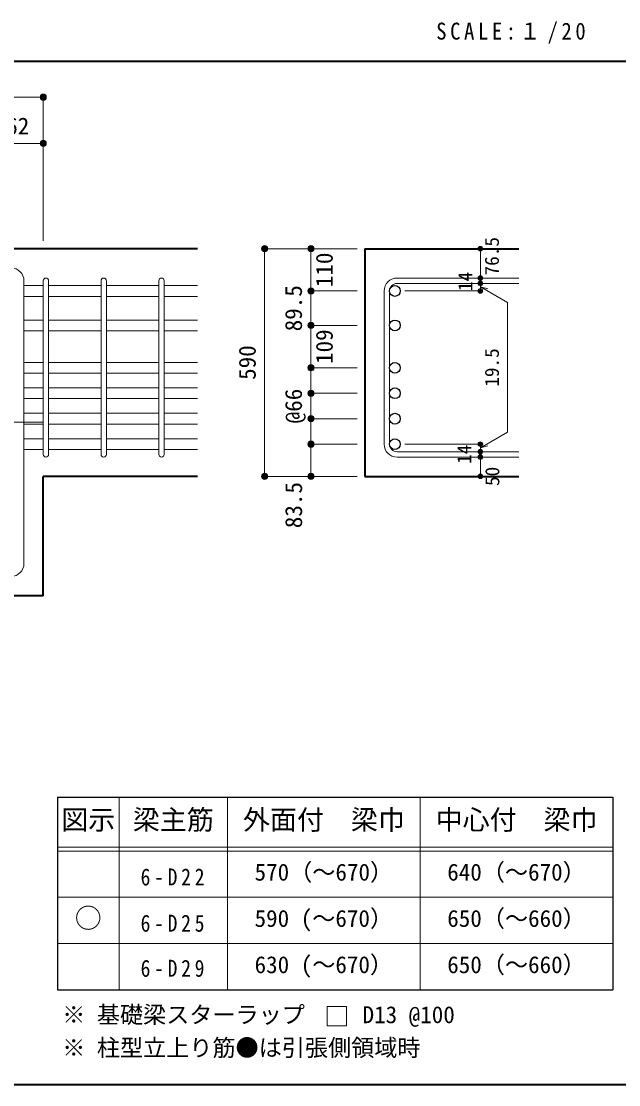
# Model space of a CAD drawing. Units: millimetres at full size, sheet at 1:20; some dimension numbers follow another scale. Extents: x -3982 to 3969, y -2803 to 2801.
# Drawn here: x 871 to 2422, y -2803 to -45 of the extents above; entities that cross this region are included whole.
import ezdxf
from ezdxf.enums import TextEntityAlignment as Align

# ---------------------------------------------------------------- set-up
doc = ezdxf.new("R2010")
doc.units = ezdxf.units.MM
doc.header["$LTSCALE"] = 20
doc.header["$PDMODE"] = 32
doc.header["$PDSIZE"] = 12
doc.linetypes.add('CHAIN1', pattern=[8, 5, -1, 1, -1])
for name, color, linetype, lineweight in [('6-1_躯体線', 2, 'Continuous', 35), ('6-4_フープ', 7, 'Continuous', 18), ('6-5_梁主筋', 7, 'Continuous', 18), ('6-6_S.T.P.', 7, 'Continuous', 18), ('6-7_文字', 7, 'Continuous', 18), ('6-D_寸法', 4, 'Continuous', 9), ('6-E_枠', 7, 'Continuous', 18), ('F-0_枠', 6, 'Continuous', 40)]:
    doc.layers.add(name, color=color, linetype=linetype, lineweight=lineweight)
doc.styles.add('ＭＳ ゴシック', font='')
doc.styles.get('ＭＳ ゴシック').set_extended_font_data('MS Gothic')

msp = doc.modelspace()

# ---------------------------------------------------------------- linework, layer by layer
at = {"layer": '6-1_躯体線'}
for p, q in [((1328.29, -634.67), (28.29, -634.67)), ((1762.96, -634.67), (2162.96, -634.67)), ((1762.96, -634.67), (1762.96, -1225.17)), ((928.29, -1534.67), (928.29, -1225.17)), ((1328.29, -1225.17), (928.29, -1225.17)), ((1762.96, -1225.17), (2162.96, -1225.17)), ((928.29, -1534.67), (799.79, -1534.67))]:
    msp.add_line(p, q, dxfattribs=at)
at = {"layer": '6-4_フープ'}
msp.add_line((878.29, -1451.17), (878.29, -718.17), dxfattribs=at)
for centre, start, end in [((844.79, -718.17), 0, 90), ((844.79, -1451.17), 270, 0)]:
    msp.add_arc(centre, 33.5, start, end, dxfattribs=at)
at = {"layer": '6-5_梁主筋'}
for p, q in [((928.29, -730.28), (878.29, -730.28)), ((1078.29, -730.28), (942.29, -730.28)), ((1228.29, -730.28), (1092.29, -730.28)), ((1328.29, -730.28), (1242.29, -730.28)), ((928.29, -758.28), (878.29, -758.28)), ((1078.29, -758.28), (942.29, -758.28)), ((1228.29, -758.28), (1092.29, -758.28)), ((1328.29, -758.28), (1242.29, -758.28)), ((928.29, -819.67), (878.29, -819.67)), ((1078.29, -819.67), (942.29, -819.67)), ((1228.29, -819.67), (1092.29, -819.67)), ((1328.29, -819.67), (1242.29, -819.67)), ((928.29, -847.67), (878.29, -847.67)), ((1078.29, -847.67), (942.29, -847.67)), ((1228.29, -847.67), (1092.29, -847.67)), ((1328.29, -847.67), (1242.29, -847.67)), ((928.29, -929.67), (878.29, -929.67)), ((1078.29, -929.67), (942.29, -929.67)), ((1228.29, -929.67), (1092.29, -929.67)), ((1328.29, -929.67), (1242.29, -929.67)), ((928.29, -957.67), (878.29, -957.67)), ((1078.29, -957.67), (942.29, -957.67)), ((1228.29, -957.67), (1092.29, -957.67)), ((1328.29, -957.67), (1242.29, -957.67)), ((928.29, -995.67), (878.29, -995.67)), ((1078.29, -995.67), (942.29, -995.67)), ((1228.29, -995.67), (1092.29, -995.67)), ((1328.29, -995.67), (1242.29, -995.67)), ((928.29, -1023.67), (878.29, -1023.67)), ((1078.29, -1023.67), (942.29, -1023.67)), ((1228.29, -1023.67), (1092.29, -1023.67)), ((1328.29, -1023.67), (1242.29, -1023.67)), ((928.29, -1061.67), (878.29, -1061.67)), ((1078.29, -1061.67), (942.29, -1061.67)), ((1228.29, -1061.67), (1092.29, -1061.67)), ((1328.29, -1061.67), (1242.29, -1061.67)), ((928.29, -1089.67), (878.29, -1089.67)), ((1078.29, -1089.67), (942.29, -1089.67)), ((1228.29, -1089.67), (1092.29, -1089.67)), ((1328.29, -1089.67), (1242.29, -1089.67)), ((928.29, -1127.67), (878.29, -1127.67)), ((1078.29, -1127.67), (942.29, -1127.67)), ((1228.29, -1127.67), (1092.29, -1127.67)), ((1328.29, -1127.67), (1242.29, -1127.67)), ((928.29, -1155.67), (878.29, -1155.67)), ((1078.29, -1155.67), (942.29, -1155.67)), ((1228.29, -1155.67), (1092.29, -1155.67)), ((1328.29, -1155.67), (1242.29, -1155.67))]:
    msp.add_line(p, q, dxfattribs=at)
at = {"layer": '6-5_梁主筋', "color": 3, "lineweight": 25}
for centre in [(1840.96, -744.28), (1840.96, -833.67), (1840.96, -943.67), (1840.96, -1009.67), (1840.96, -1075.67), (1840.96, -1141.67)]:
    msp.add_circle(centre, 14, dxfattribs=at)
at = {"layer": '6-6_S.T.P.'}
for p, q in [((1846.46, -710.78), (2162.96, -710.78)), ((928.29, -1168.17), (928.29, -717.78)), ((928.29, -1168.17), (928.29, -718.17)), ((928.29, -1168.17), (928.29, -718.17)), ((928.29, -1168.17), (928.29, -718.17)), ((942.29, -1168.17), (942.29, -717.78)), ((942.29, -1168.17), (942.29, -718.17)), ((942.29, -1168.17), (942.29, -718.17)), ((942.29, -1168.17), (942.29, -718.17)), ((1078.29, -1168.17), (1078.29, -717.78)), ((1092.29, -1168.17), (1092.29, -717.78)), ((1228.29, -1168.17), (1228.29, -717.78)), ((1242.29, -1168.17), (1242.29, -717.78)), ((1812.96, -744.28), (1812.96, -1141.67)), ((1826.96, -744.28), (1826.96, -1141.67)), ((1846.46, -724.78), (2162.96, -724.78)), ((1846.46, -1161.17), (2162.96, -1161.17)), ((1846.46, -1175.17), (2162.96, -1175.17))]:
    msp.add_line(p, q, dxfattribs=at)
for centre, radius, start, end in [((935.29, -717.78), 7, 0, 180), ((935.29, -717.78), 7, 0, 180), ((935.29, -717.78), 7, 0, 180), ((935.29, -717.78), 7, 0, 180), ((1085.29, -717.78), 7, 0, 180), ((1235.29, -717.78), 7, 0, 180), ((1846.46, -744.28), 33.5, 90, 180), ((1846.46, -744.28), 19.5, 90, 180), ((1846.46, -1141.67), 33.5, 180, 270), ((1846.46, -1141.67), 19.5, 180, 270), ((935.29, -1168.17), 7, 180, 0), ((935.29, -1168.17), 7, 180, 0), ((935.29, -1168.17), 7, 180, 0), ((935.29, -1168.17), 7, 180, 0), ((1085.29, -1168.17), 7, 180, 0), ((1235.29, -1168.17), 7, 180, 0)]:
    msp.add_arc(centre, radius, start, end, dxfattribs=at)
at = {"layer": '6-7_文字'}
msp.add_lwpolyline([(1665.28, -2649.97), (1715.28, -2649.97), (1715.28, -2599.97), (1665.28, -2599.97)], close=True, dxfattribs=at)
at = {"layer": '6-D_寸法'}
for p, q in [((28.29, -241.65), (928.29, -241.65)), ((928.29, -241.65), (928.29, -361.65)), ((766.29, -361.65), (928.29, -361.65)), ((928.29, -361.65), (928.29, -614.67)), ((1502.96, -634.67), (1502.96, -1225.17)), ((1622.96, -634.67), (1622.96, -744.28)), ((2062.96, -710.21), (2062.96, -634.67)), ((2062.96, -724.78), (2062.96, -710.78)), ((1622.96, -744.28), (1742.96, -744.28)), ((1622.96, -744.28), (1622.96, -833.67)), ((2062.96, -744.28), (1866.87, -744.28)), ((2062.96, -733.96), (2133.02, -774.41)), ((2062.96, -733.96), (2082.28, -739.13)), ((2133.02, -774.41), (2133.02, -1110.97)), ((1622.96, -833.67), (1742.96, -833.67)), ((1622.96, -833.67), (1622.96, -943.67)), ((1622.96, -943.67), (1742.96, -943.67)), ((1622.96, -943.67), (1622.96, -1009.67)), ((1622.96, -1009.67), (1742.96, -1009.67)), ((1622.96, -1009.67), (1622.96, -1075.67)), ((1622.96, -1075.67), (1742.96, -1075.67)), ((1622.96, -1075.67), (1622.96, -1141.67)), ((2062.96, -1151.42), (2133.02, -1110.97)), ((1622.96, -1141.67), (1742.96, -1141.67)), ((1622.96, -1225.17), (1622.96, -1141.67)), ((2062.96, -1141.67), (1866.87, -1141.67)), ((2062.96, -1161.17), (2062.96, -1141.67)), ((2062.96, -1151.42), (2082.28, -1146.25)), ((2062.96, -1175.17), (2062.96, -1161.17)), ((2062.96, -1225.17), (2062.96, -1175.17)), ((1502.96, -1225.17), (1612.82, -1225.17)), ((1502.96, -1225.17), (1622.96, -1225.17)), ((1622.96, -1225.17), (1742.96, -1225.17))]:
    msp.add_line(p, q, dxfattribs=at)
at = {"layer": '6-D_寸法', "linetype": 'CHAIN1'}
msp.add_line((28.29, -1084.67), (928.29, -1084.67), dxfattribs=at)
at = {"layer": '6-D_寸法'}
for points in [[(1502.96, -634.67), (1622.96, -634.67), (1742.96, -634.67)], [(2062.96, -724.21), (2062.96, -744.28), (2062.96, -724.21)]]:
    msp.add_lwpolyline(points, dxfattribs=at)
for centre, radius in [((928.29, -241.65), 8), ((928.29, -241.65), 7.2), ((928.29, -241.65), 6.4), ((928.29, -241.65), 5.6), ((928.29, -241.65), 4.8), ((928.29, -241.65), 4), ((928.29, -241.65), 3.2), ((928.29, -241.65), 2.4), ((928.29, -241.65), 1.6), ((928.29, -241.65), 0.8), ((928.29, -361.65), 8), ((928.29, -361.65), 7.2), ((928.29, -361.65), 6.4), ((928.29, -361.65), 5.6), ((928.29, -361.65), 4.8), ((928.29, -361.65), 4), ((928.29, -361.65), 3.2), ((928.29, -361.65), 2.4), ((928.29, -361.65), 1.6), ((928.29, -361.65), 0.8), ((1502.96, -634.67), 8), ((1502.96, -634.67), 7.2), ((1502.96, -634.67), 6.4), ((1502.96, -634.67), 5.6), ((1502.96, -634.67), 4.8), ((1502.96, -634.67), 4), ((1502.96, -634.67), 3.2), ((1502.96, -634.67), 2.4), ((1502.96, -634.67), 1.6), ((1502.96, -634.67), 0.8), ((1622.96, -634.67), 8), ((1622.96, -634.67), 7.2), ((1622.96, -634.67), 6.4), ((1622.96, -634.67), 5.6), ((1622.96, -634.67), 4.8), ((1622.96, -634.67), 4), ((1622.96, -634.67), 3.2), ((1622.96, -634.67), 2.4), ((1622.96, -634.67), 1.6), ((1622.96, -634.67), 0.8), ((2062.96, -634.67), 4), ((2062.96, -634.67), 3.6), ((2062.96, -634.67), 3.2), ((2062.96, -634.67), 2.8), ((2062.96, -634.67), 2.4), ((2062.96, -634.67), 2), ((2062.96, -634.67), 1.6), ((2062.96, -634.67), 1.2), ((2062.96, -634.67), 0.8), ((2062.96, -634.67), 0.4), ((2062.96, -710.78), 4), ((2062.96, -710.78), 3.6), ((2062.96, -710.78), 3.2), ((2062.96, -710.78), 2.8), ((2062.96, -710.78), 2.4), ((2062.96, -710.78), 2), ((2062.96, -710.78), 1.6), ((2062.96, -710.78), 1.2), ((2062.96, -710.78), 0.8), ((2062.96, -710.78), 0.4), ((1622.96, -744.28), 8), ((1622.96, -744.28), 7.2), ((1622.96, -744.28), 6.4), ((1622.96, -744.28), 5.6), ((1622.96, -744.28), 4.8), ((1622.96, -744.28), 4), ((1622.96, -744.28), 3.2), ((1622.96, -744.28), 2.4), ((1622.96, -744.28), 1.6), ((1622.96, -744.28), 0.8), ((2062.96, -724.78), 4), ((2062.96, -744.28), 4), ((2062.96, -724.78), 3.6), ((2062.96, -744.28), 3.6), ((2062.96, -724.78), 3.2), ((2062.96, -744.28), 3.2), ((2062.96, -724.78), 2.8), ((2062.96, -744.28), 2.8), ((2062.96, -724.78), 2.4), ((2062.96, -744.28), 2.4), ((2062.96, -724.78), 2), ((2062.96, -744.28), 2), ((2062.96, -724.78), 1.6), ((2062.96, -744.28), 1.6), ((2062.96, -724.78), 1.2), ((2062.96, -744.28), 1.2), ((2062.96, -724.78), 0.8), ((2062.96, -744.28), 0.8), ((2062.96, -724.78), 0.4), ((2062.96, -744.28), 0.4), ((1622.96, -833.67), 8), ((1622.96, -833.67), 7.2), ((1622.96, -833.67), 6.4), ((1622.96, -833.67), 5.6), ((1622.96, -833.67), 4.8), ((1622.96, -833.67), 4), ((1622.96, -833.67), 3.2), ((1622.96, -833.67), 2.4), ((1622.96, -833.67), 1.6), ((1622.96, -833.67), 0.8), ((1622.96, -943.67), 8), ((1622.96, -943.67), 7.2), ((1622.96, -943.67), 6.4), ((1622.96, -943.67), 5.6), ((1622.96, -943.67), 4.8), ((1622.96, -943.67), 4), ((1622.96, -943.67), 3.2), ((1622.96, -943.67), 2.4), ((1622.96, -943.67), 1.6), ((1622.96, -943.67), 0.8), ((1622.96, -1009.67), 8), ((1622.96, -1009.67), 7.2), ((1622.96, -1009.67), 6.4), ((1622.96, -1009.67), 5.6), ((1622.96, -1009.67), 4.8), ((1622.96, -1009.67), 4), ((1622.96, -1009.67), 3.2), ((1622.96, -1009.67), 2.4), ((1622.96, -1009.67), 1.6), ((1622.96, -1009.67), 0.8), ((1622.96, -1075.67), 8), ((1622.96, -1075.67), 7.2), ((1622.96, -1075.67), 6.4), ((1622.96, -1075.67), 5.6), ((1622.96, -1075.67), 4.8), ((1622.96, -1075.67), 4), ((1622.96, -1075.67), 3.2), ((1622.96, -1075.67), 2.4), ((1622.96, -1075.67), 1.6), ((1622.96, -1075.67), 0.8), ((1622.96, -1141.67), 8), ((1622.96, -1141.67), 7.2), ((1622.96, -1141.67), 6.4), ((1622.96, -1141.67), 5.6), ((1622.96, -1141.67), 4.8), ((1622.96, -1141.67), 4), ((1622.96, -1141.67), 3.2), ((1622.96, -1141.67), 2.4), ((1622.96, -1141.67), 1.6), ((1622.96, -1141.67), 0.8), ((2062.96, -1141.67), 4), ((2062.96, -1161.17), 4), ((2062.96, -1141.67), 3.6), ((2062.96, -1161.17), 3.6), ((2062.96, -1141.67), 3.2), ((2062.96, -1161.17), 3.2), ((2062.96, -1141.67), 2.8), ((2062.96, -1161.17), 2.8), ((2062.96, -1141.67), 2.4), ((2062.96, -1141.67), 2), ((2062.96, -1141.67), 1.6), ((2062.96, -1141.67), 1.2), ((2062.96, -1141.67), 0.8), ((2062.96, -1141.67), 0.4), ((2062.96, -1175.17), 4), ((2062.96, -1175.17), 3.6), ((2062.96, -1175.17), 3.2), ((2062.96, -1175.17), 2.8), ((2062.96, -1161.17), 2.4), ((2062.96, -1175.17), 2.4), ((2062.96, -1161.17), 2), ((2062.96, -1175.17), 2), ((2062.96, -1161.17), 1.6), ((2062.96, -1175.17), 1.6), ((2062.96, -1161.17), 1.2), ((2062.96, -1175.17), 1.2), ((2062.96, -1161.17), 0.8), ((2062.96, -1175.17), 0.8), ((2062.96, -1161.17), 0.4), ((2062.96, -1175.17), 0.4), ((1502.96, -1225.17), 8), ((1502.96, -1225.17), 7.2), ((1502.96, -1225.17), 6.4), ((1502.96, -1225.17), 5.6), ((1502.96, -1225.17), 4.8), ((1502.96, -1225.17), 4), ((1502.96, -1225.17), 3.2), ((1502.96, -1225.17), 2.4), ((1502.96, -1225.17), 1.6), ((1502.96, -1225.17), 0.8), ((1622.96, -1225.17), 8), ((1622.96, -1225.17), 7.2), ((1622.96, -1225.17), 6.4), ((1622.96, -1225.17), 5.6), ((1622.96, -1225.17), 4.8), ((1622.96, -1225.17), 4), ((1622.96, -1225.17), 3.2), ((1622.96, -1225.17), 2.4), ((1622.96, -1225.17), 1.6), ((1622.96, -1225.17), 0.8), ((2062.96, -1225.17), 4), ((2062.96, -1225.17), 3.6), ((2062.96, -1225.17), 3.2), ((2062.96, -1225.17), 2.8), ((2062.96, -1225.17), 2.4), ((2062.96, -1225.17), 2), ((2062.96, -1225.17), 1.6), ((2062.96, -1225.17), 1.2), ((2062.96, -1225.17), 0.8), ((2062.96, -1225.17), 0.4)]:
    msp.add_circle(centre, radius, dxfattribs=at)
at = {"layer": '6-D_寸法', "color": 7}
for p in [(928.29, -241.65), (928.29, -361.65), (1502.96, -634.67), (1622.96, -634.67), (2062.96, -634.67), (2062.96, -710.78), (1622.96, -744.28), (2062.96, -724.78), (2062.96, -744.28), (1622.96, -833.67), (1622.96, -943.67), (1622.96, -1009.67), (1622.96, -1075.67), (1622.96, -1141.67), (1622.96, -1141.67), (2062.96, -1141.67), (2062.96, -1161.17), (2062.96, -1175.17), (1502.96, -1225.17), (1622.96, -1225.17), (2062.96, -1225.17)]:
    msp.add_point(p, dxfattribs=at)
at = {"layer": '6-E_枠', "color": 3, "lineweight": 25}
for p, q in [((965.14, -2056.95), (965.14, -2556.95)), ((965.14, -2056.95), (2406.83, -2056.95)), ((2406.83, -2056.95), (2406.83, -2556.95)), ((965.14, -2556.95), (2406.83, -2556.95))]:
    msp.add_line(p, q, dxfattribs=at)
at = {"layer": '6-E_枠'}
for p, q in [((1125.14, -2056.95), (1125.14, -2556.95)), ((1406.83, -2056.95), (1406.83, -2556.95)), ((1906.83, -2056.95), (1906.83, -2556.95)), ((965.14, -2186.95), (2406.83, -2186.95)), ((965.14, -2196.95), (2406.83, -2196.95)), ((965.14, -2316.95), (2406.83, -2316.95)), ((965.14, -2436.95), (2406.83, -2436.95))]:
    msp.add_line(p, q, dxfattribs=at)
at = {"layer": 'F-0_枠', "color": 2, "lineweight": 35}
msp.add_line((-3981.92, -148.03), (2482.4, -148.03), dxfattribs=at)
at = {"layer": 'F-0_枠'}
msp.add_line((3969.4, -2803.15), (-3981.92, -2803.15), dxfattribs=at)

# ---------------------------------------------------------------- texts
at = {"layer": '6-7_文字', "color": 2, "style": 'ＭＳ ゴシック'}
for s, p in [('図示', (975.14, -2156.95)), ('梁主筋', (1160.98, -2156.95)), ('外面付\u3000梁巾', (1446.83, -2156.95)), ('中心付\u3000梁巾', (1946.83, -2156.95)), ('○', (1010.14, -2411.95))]:
    msp.add_text(s, height=51.32, dxfattribs=at).set_placement(p, align=Align.BOTTOM_LEFT)
at = {"layer": '6-7_文字', "style": 'ＭＳ ゴシック'}
for s, p in [('570（～670）', (1476.83, -2286.95)), ('640（～670）', (1976.83, -2286.95)), ('590 (～670）', (1476.83, -2406.95)), ('650（～660）', (1976.83, -2406.95)), ('630 (～670）', (1476.83, -2526.95)), ('650（～660）', (1976.83, -2526.95)), ('※ 基礎梁スターラップ     D13 @100', (977.51, -2656.67)), ('※ 柱型立上り筋●は引張側領域時', (977.51, -2742.34))]:
    msp.add_text(s, height=43.99, dxfattribs=at).set_placement(p, align=Align.BOTTOM_LEFT)
at = {"layer": '6-7_文字', "color": 2, "insert": (1948.17, -103.03), "char_height": 43.99, "attachment_point": 7, "style": 'ＭＳ ゴシック'}
msp.add_mtext('\\T1.34;\\W0.9;SCALE:１/20', dxfattribs=at)
at = {"layer": '6-7_文字', "char_height": 43.99, "attachment_point": 7, "style": 'ＭＳ ゴシック'}
for s, insert in [('\\T1.38;\\W0.85;6-D22', (1180.98, -2286.95)), ('\\T1.38;\\W0.85;6-D25', (1180.98, -2406.95)), ('\\T1.38;\\W0.85;6-D29', (1180.98, -2523.82))]:
    msp.add_mtext(s, dxfattribs=dict(at, insert=insert))
at = {"layer": '6-D_寸法', "style": 'ＭＳ ゴシック'}
msp.add_text('162', height=43.99, dxfattribs=at).set_placement((802.29, -351.65), align=Align.BOTTOM_LEFT)
for s, height, p in [('76.5', 36.66, (2121.88, -704.11)), ('110', 43.99, (1692.96, -734.48)), ('14', 36.66, (2052.96, -744.67)), ('89.5', 43.99, (1612.96, -848.98)), ('109', 43.99, (1692.96, -933.67)), ('590', 43.99, (1492.96, -974.92)), ('19.5', 36.66, (2121.94, -992.69)), ('@66', 43.99, (1612.96, -1087.67)), ('14', 36.66, (2050.09, -1192.95)), ('50', 36.66, (2122.96, -1250.17)), ('83.5', 43.99, (1613.27, -1359.6))]:
    msp.add_text(s, height=height, rotation=90, dxfattribs=at).set_placement(p, align=Align.BOTTOM_LEFT)

doc.saveas('drawing.dxf')
